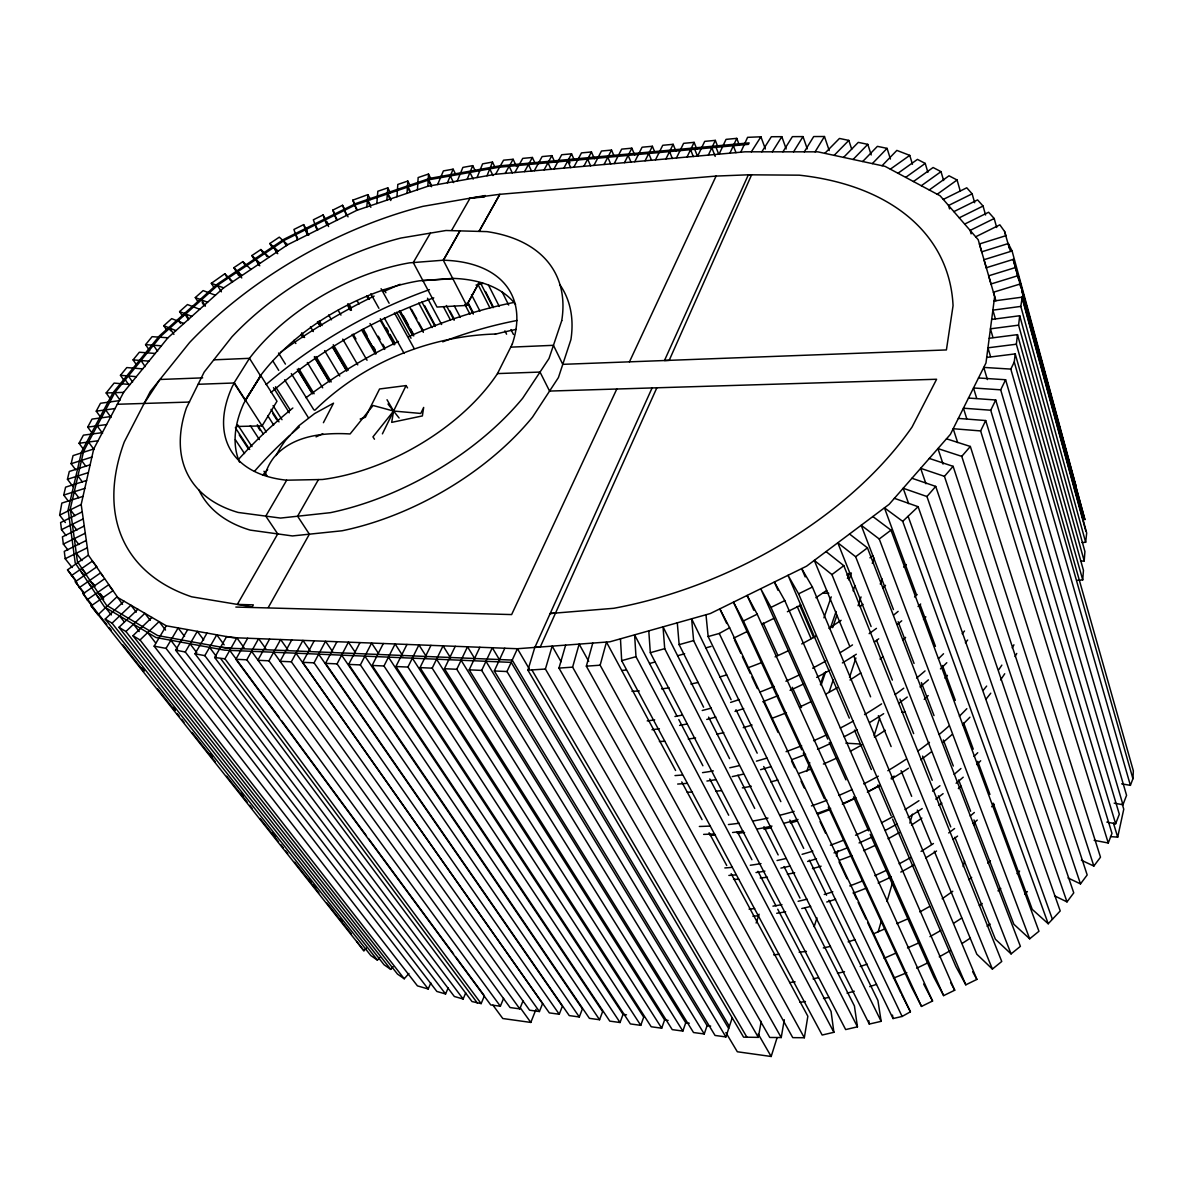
<?xml version="1.0" encoding="UTF-8"?>
<svg xmlns="http://www.w3.org/2000/svg" width="1193" height="1193" viewBox="0 0 1193 1193"><rect width="100%" height="100%" fill="white"/><g stroke="black" fill="none" stroke-linecap="round" stroke-linejoin="round"><path stroke-width="1.5" d="M122.506 604.344L88.401 555.163L81.184 504.475L93.71 448.986L123.595 392.378L167.93 337.783L223.658 287.841L287.662 244.729L356.796 210.341L427.869 186.257L428.496 174.029L418.146 177.548L417.446 189.791M1121.659 783.831L1130.397 785.352L1132.932 778.731L1133.35 770.842L1015.213 353.889L986.686 357.453M407.052 193.326L407.827 181.053L397.806 184.453L396.956 196.741M386.875 200.156L387.814 187.853L377.838 191.253L376.824 203.556M1077.204 580.335L1082.722 579.902L1083.453 570.373L1017.48 334.637L989.206 338.275M1080.545 561.232L1084.198 560.934L1084.914 551.554L1019.702 315.742L991.666 319.441M366.803 206.956L367.891 194.638L352.785 200.17L356.796 210.341M1082.021 542.576L1085.645 542.263L1086.689 533.047L1022.252 297.146L994.097 300.934M1130.397 785.352L1010.814 369.099L1014.259 362.031L1015.213 353.889M1082.722 579.902L1016.361 344.225L1017.48 334.637M1084.198 560.934L1018.598 325.152L1019.702 315.742M1085.645 542.263L1020.805 306.407L1022.252 297.146M592.772 643.072L586.345 666.171L792.749 1037.642L804.336 1037.746L807.855 1016.242L731.145 873.694M387.024 399.744L393.586 411.048L391.692 422.367L422.382 415.925L423.664 407.424L420.786 413.449L393.586 411.048L373.081 405.486L350.101 433.954C323.392 432.373 292.568 435.475 274.107 457.217A278.58 117.585 35.3 0 0 265.144 474.59M565.631 645.115L558.98 668.095L769.753 1037.463L781.221 1037.552L784.293 1019.717M65.347 522.534L59.65 515.152L61.827 503.088L83.003 496.407M534.807 647.411L527.917 670.183L743.582 1037.164L758.33 1037.373L761.223 1021.387M1110.489 836.591L1117.692 837.158L1123.761 809.197L1122.21 803.903M68.225 500.985L63.721 495.08L65.6 487.147L86.597 480.466M73.056 486.684L67.449 479.273L69.298 471.459L90.131 464.808M75.591 469.684L71.133 463.719L73.041 455.622L93.71 448.986M963.109 866.565L964.555 861.197M974.174 825.362L975.143 821.783M804.336 1037.746L600.139 665.202L606.462 642.058L675.581 770.469M781.221 1037.552L572.61 667.141L579.157 644.101L588.716 661.384M878.182 931.778L881.299 921.085M887.01 901.49L892.722 881.881M909.871 823.081L912.466 814.178M758.33 1037.373L545.41 669.034L552.18 646.114L561.038 661.727M725.881 1032.586L737.334 1051.764L771.17 1056.491L777.061 1037.791M814.178 926.678L816.951 917.835M836.353 855.992L838.023 850.698M874.066 735.827L879.599 718.171M849.505 677.4L855.888 658.029M880.27 584.093L882.015 578.799M504.818 648.231L494.305 670.973L715.039 1035.449L725.896 1036.926L732.263 1017.704M756.153 923.024L759.106 914.211M806.781 771.409L809.734 762.595M829.06 692.268L833.206 679.906M858.08 605.746L861.048 596.918M872.292 563.364L874.081 558.07M820.396 684.439L824.408 672.598M821.082 685.229L825.69 671.674M853.114 590.833L854.889 585.614M479.869 647.262L469.192 669.84L693.521 1032.527L704.258 1033.973L707.091 1025.607L485.969 661.295M830.134 628.905L836.099 611.502M847.433 578.441L849.222 573.222M832.654 627.652L836.875 615.32M848.939 580.066L851.355 573.013M823.945 617.81L831.223 596.858M455.249 646.308L444.437 668.721L672.241 1029.619L682.858 1031.065L685.736 1022.759L461.094 660.236M430.956 645.353L420.011 667.618L651.199 1026.755L661.697 1028.187L664.605 1019.926L436.563 659.192M406.977 644.429L395.912 666.529L630.381 1023.922L640.76 1025.339L643.713 1017.137L412.346 658.148M383.326 643.504L372.141 665.455L609.787 1021.119L620.047 1022.52L623.044 1014.363L388.456 657.134M359.973 642.595L348.669 664.397L589.417 1018.345L599.572 1019.732L602.614 1011.634L364.894 656.135M336.933 641.7L325.525 663.353L569.255 1015.601L579.306 1016.973L582.378 1008.92L341.63 655.136M1094.13 840.29L1108.267 843.004L1111.98 833.355L985.701 420.547L958.337 418.415M1106.85 822.111L1115.649 823.766L1119.317 814.222L995.723 399.998L968.492 398.044M1114.187 803.157L1122.956 804.753L1126.565 795.328L1005.61 379.747L978.499 377.972M314.191 640.82L302.664 662.324L549.317 1012.887L559.263 1014.244L562.365 1006.236L318.665 654.167M273.629 652.243L529.588 1010.203L539.415 1011.545L542.576 1003.596L295.998 653.197M492.948 1005.147L502.79 1018.524L530.81 1022.431L536 1009.382M487.012 175.774L492.485 162.069L482.583 163.859L477.051 177.533M251.544 651.303L510.067 1007.548L519.79 1008.875L522.981 1000.972M467.134 179.293L472.726 165.633L462.899 167.393L457.247 181.053M247.682 638.24L235.856 659.297L490.741 1004.924L500.374 1006.236L503.595 998.377M244.192 647.888L236.84 637.823L226.61 636.585L214.695 657.492L472.01 1001.553L481.152 1003.611L484.403 995.812L455.741 956.935M447.42 182.797L453.131 169.167L443.393 170.912L437.622 184.527M207 633.08L195.026 653.809L454.324 996.483L463.138 999.003L465.732 992.889M187.689 629.621L175.639 650.185L436.862 991.458L445.571 993.963L448.18 987.893M427.869 186.257L495.587 174.253L745.058 151.809L817.831 151.839L885.087 166.364L940.144 195.801L978.2 239.718L994.664 296.52L985.97 362.985L950.403 434.341L889.113 504.341L806.587 566.168L710.357 613.515L609.862 641.804L517.434 648.724L232.605 637.659L166.274 625.788L154.151 646.159L417.446 985.88L428.198 988.982L430.822 982.943M656.851 387.8L540.429 646.621L535.001 647.113L652.094 387.949M725.896 1036.926L506.98 671.54L517.434 648.724L529.23 668.826M740.764 152.197L747.593 137.344L760.925 136.792L765.354 148.976M616.796 389.022L511.633 614.574L235.841 607.058M629.457 361.837L716.083 176.072L748.369 174.804L799.28 175.177A319.381 193.281 -24.9 0 1 953.058 305.706L946.407 349.937L562.768 364.342L553.448 345.314L510.738 347.148M729.892 153.181L736.782 138.358L726.03 139.372L719.096 154.151M704.258 1033.973L481.704 670.406L492.306 647.739L499.673 660.042M708.344 155.12L715.338 140.371L704.705 141.37L697.651 156.074M682.858 1031.065L456.785 669.273L467.507 646.785L474.993 658.998M687.019 157.029L694.132 142.355L683.604 143.339L676.446 157.983M661.697 1028.187L432.194 668.169L443.05 645.831L450.641 657.984M1108.267 843.004L980.631 430.927L985.701 420.547M1115.649 823.766L990.727 410.228L995.723 399.998M1122.956 804.753L1000.688 389.828L1005.61 379.747M382.401 433.864L406.082 385.578L407.529 387.889M665.933 158.937L673.15 144.308L662.741 145.292L655.479 159.877M640.76 1025.339L407.931 667.066L418.922 644.891L426.617 656.97M451.685 230.264L470.072 198.172L484.492 196.964L485.297 195.548L422.874 206.359A297.355 167.303 -29.4 0 0 189.612 342.495L150.318 391.468L124.266 441.977A297.355 167.303 -29.4 0 0 191.7 596.813L252.215 606.879L253.348 604.866L237.347 604.404L277.73 533.912L265.785 516.122L286.678 480.197L322.423 479.497A160.667 88.774 -29.3 0 0 497.481 373.588L512.364 343.912M645.085 160.801L652.392 146.262L642.088 147.216L634.736 161.741M620.047 1022.52L383.982 665.992L395.107 643.966L402.891 655.971M624.446 162.666L631.858 148.186L621.672 149.125L614.216 163.575M599.572 1019.732L360.375 664.919L371.605 643.057L378.509 653.496M323.407 422.695L333.533 403.159L314.579 413.583L298.623 425.931L285.783 440.008A273.182 161.711 22 0 0 276.105 455.517M604.046 164.5L611.532 150.079L601.466 151.019L593.92 165.409M579.306 1016.973L337.067 663.875L348.416 642.147L355.395 652.526M583.839 166.319L591.445 151.958L581.468 152.898L573.833 167.214M728.684 1028.5L511.186 662.369L224.642 650.155L155.985 637.524L104.507 606.998L75.219 562.947L68.12 509.769L81.571 451.759L113.022 392.736L159.385 335.919L217.469 283.994L284.038 239.211L355.932 203.451L429.853 178.353L499.628 165.857L749.144 142.877L748.473 144.353L498.957 167.244L429.525 179.666L356.066 204.599L284.65 240.136L218.498 284.635L160.801 336.232L114.782 392.676L83.599 451.297L70.298 508.889L77.411 561.649L106.55 605.313L157.7 635.571L225.969 648.067L512.229 660.087L729.37 1026.412M559.263 1014.244L314.057 662.831L325.525 641.267L332.579 651.587M84.569 450.775L79.051 443.274L83.406 435.162L102.344 432.641M92.085 433.104L87.715 427.094L92.01 419.101L110.845 416.536M100.6 417.207L96.26 411.167L100.48 403.279L119.225 400.654M563.871 168.109L571.551 153.822L561.679 154.747L553.955 169.003M539.415 1011.545L291.346 661.802L302.933 640.387L310.061 650.647M291.733 639.955L280.101 661.295L291.346 661.802M544.097 169.883L551.867 155.657L542.114 156.581L534.3 170.763M269.573 639.09L257.837 660.296L268.932 660.803L280.623 639.523L287.826 649.708M524.532 171.643L532.391 157.476L522.743 158.386L514.839 172.523M430.39 233.112L413.27 262.549L437.011 307.048L466.627 305.423L443.289 260.208L459.961 230.89L443.453 260.223A160.548 88.714 -29.3 0 1 512.319 343.927M479.168 231.353L499.837 194.31L716.083 176.072M235.856 659.297L246.817 659.804L258.598 638.658L265.875 648.798M268.365 607.356L309.375 534.181L297.594 516.226L318.456 479.571M479.079 231.338L499.837 194.31L470.072 198.172M505.176 173.388L513.124 159.28L503.565 160.175L495.587 174.253M214.695 657.492L224.97 658.819L236.84 637.823M463.138 999.003L204.823 655.643L216.768 634.825L224.165 644.846M445.571 993.963L185.288 651.989L197.307 631.351L203.69 639.895M428.198 988.982L166.051 648.381L178.13 627.921L184.557 636.421M452.893 278.401L419.22 280.832A159.34 89.266 -29.4 0 0 260.447 375.706L243.76 403.443A159.34 89.266 -29.4 0 0 239.539 462.123M236.423 426.483L262.087 425.901L276.985 401.251L260.864 375.676L245.206 400.356L234.007 382.998L249.486 358.318A160.667 88.774 -29.3 0 1 409.587 262.848L443.289 260.208M262.087 425.901L234.41 382.983L232.531 386.07A160.667 88.774 -29.3 0 0 286.678 480.197M815.102 151.839L824.467 136.509L813.701 136.554L804.306 151.839M260.864 375.676L245.206 400.356M793.584 151.824L803.008 136.599L792.391 136.643L782.921 151.824M772.333 151.824L781.833 136.688L771.349 136.733L761.805 151.824M751.351 151.824L760.925 136.792M144.144 403.443L159.937 379.478L202.676 377.868M1054.552 895.839L1067.004 901.893L1073.76 892.871L935.715 486.401L911.944 478.259M1068.018 877.959L1080.485 883.894L1087.181 874.961L953.118 466.329L929.302 458.425M1081.38 860.228L1093.847 866.058L1100.498 857.2L970.341 446.465L946.481 438.8M393.586 411.048L372.962 436.877L374.453 439.203M110.457 399.044L106.162 392.959L114.096 383.087L129.992 384.504M123.654 379.896L120.463 375.303L126.801 367.563L142.668 368.891M136.241 364.476L133.094 359.883L139.342 352.233L155.194 353.456M149.707 350.772L145.576 344.643L152.093 336.665L167.93 337.783M1067.004 901.893L926.946 496.527L935.715 486.401M1080.485 883.894L944.438 476.335L953.118 466.329M1093.847 866.058L961.752 456.367L970.341 446.465M151.943 617.452L132.945 635.72L397.463 974.055L404.233 978.767L408.945 973.473M137.866 609.25L118.957 627.324L384.042 964.734L390.722 969.372L393.079 966.762M124.012 601.183L105.208 619.063L370.814 955.548L377.406 960.126L379.747 957.532M112.664 590.878L91.16 605.88L363.91 950.761L366.251 948.181M993.143 803.128L1032.243 909.364L1048.215 923.755L1060.219 910.945L918.118 506.697L894.392 498.316M882.089 165.708L896.853 150.407L909.752 155.373L912.451 164.246M872.351 163.605L887.085 148.364L890.425 159.042M862.688 161.517L877.407 146.351L887.085 148.364M853.099 159.459L867.803 144.353L871.203 154.956M843.585 157.401L858.274 142.37L867.803 144.353M834.161 155.358L848.834 140.401L851.698 149.185M824.795 153.345L839.454 138.448L848.834 140.401M132.945 635.72L140.043 639.97L159.072 621.598L165.529 630.053M1048.215 923.755L902.713 521.341L918.118 506.697M118.957 627.324L125.921 631.5L144.875 613.321L150.258 620.345M105.208 619.063L112.053 623.178L130.917 605.194L136.3 612.173M166.856 330.357L163.784 325.704L171.717 318.635L183.886 323.482M182.633 316.249L179.606 311.582L187.48 304.558L199.723 309.285M198.292 302.247L195.309 297.564L203.123 290.6L215.426 295.223M314.877 410.228C362.761 363.209 428.675 335.979 495.602 334.01M934.328 851.235L976.813 954.191L992.397 969.074L1001.747 961.483L843.809 565.661L826.063 551.584M954.862 837.277L995.365 939.189L1011.082 953.908L1020.388 946.347L867.46 547.855L849.52 534.017M973.935 819.934L1013.841 924.247L1029.678 938.802L1038.954 931.271L890.992 530.154L872.844 516.539M992.397 969.074L831.924 574.594L843.809 565.661M1011.082 953.908L855.649 556.743L867.46 547.855M1029.678 938.802L879.241 538.997L890.992 530.154M826.689 590.431L815.878 597.723M846.926 575.175L849.819 572.998M869.951 557.817L872.814 555.655M921.309 185.735L941.009 171.643L943.618 180.531M929.243 189.97L949.002 175.803L957.084 179.994L960.156 190.731M937.236 194.235L957.084 179.994M905.681 177.369L925.231 163.426L927.9 172.359M913.465 181.53L933.09 167.512L941.009 171.643M890.336 169.167L909.752 155.373M897.971 173.253L917.462 159.385L925.231 163.426M214.293 288.02L211.325 283.293L224.806 273.779L232.784 281.682M77.113 582.974L67.524 569.836L88.401 555.163M942.187 898.747L952.789 891.275M104.507 578.859L83.167 593.696L87.149 599.766L108.563 584.838L113.111 590.714M83.853 593.547L75.323 581.737L96.484 567.063M79.23 587.687L100.48 572.938L102.747 575.861M71.356 575.682L92.428 561.083L96.931 566.914M238.704 275.613L233.858 267.694L242.88 261.625L250.977 269.439M254.75 260.342L251.887 255.57L260.879 249.531L269.111 257.226M272.675 248.293L269.857 243.506L279.296 237.153L287.662 244.729M929.958 936.639L940.71 930.555M919.878 911.944L929.556 906.501M705.988 614.753L708.15 636.555L893.035 1018.554L902.117 1016.451L910.408 1011.813L729.624 627.757L719.826 608.862L726.731 623.507M708.15 636.555L719.245 633.468L729.624 627.757M307.317 231.054L303.648 224.627L293.925 229.459L297.46 239.868M324.899 218.185L323.079 214.964L313.356 219.795L317.04 230.115M336.65 220.362L332.802 210.117L342.525 205.285L345.209 210.147M59.65 515.152L81.184 504.475M82.228 511.842L60.604 522.579L61.499 529.677L66.062 535.553M61.499 529.677L83.242 518.895M84.256 526.024L62.424 536.85L63.348 544.083L67.912 549.928M63.348 544.083L85.27 533.211M86.299 540.459L64.273 551.375L65.212 558.742L72.117 567.525M65.212 558.742L87.343 547.766M943.275 199.41L966.762 187.793L972.146 193.818L974.666 202.735M972.146 193.818L948.539 205.494L949.539 208.894M953.863 211.638L977.574 199.902L983.062 206.046L985.567 214.994M959.232 217.827L983.062 206.046M964.66 224.09L988.609 212.25L994.201 218.513L996.677 227.49M994.201 218.513L970.133 230.413L971.117 233.843M975.665 236.796L999.853 224.836L1004.581 231.457L1005.878 235.692L979.423 243.968L981.884 252.573M801.741 749.741L733.471 602.152L743.418 620.971L757.197 614.186L932.553 1001.016L921.488 1006.415L911.884 987.804L828.3 807.154M827.748 739.063L760.731 588.731L770.991 607.401L784.8 600.616L954.713 990.22L943.633 995.618L933.836 977.097L870.174 834.28M849.297 718.126L788.021 575.309L798.594 593.831L812.403 587.045L976.888 979.408L965.808 984.821L955.802 966.39L892.632 819.144M733.635 638.166L747.072 631.559M761.999 624.222L773.944 618.347M787.38 611.741L800.816 605.134M316.056 436.877L322.736 433.76M884.117 958.322L895.809 953.132M907.5 947.928L919.206 942.724M874.573 933.358L884.952 928.825M896.793 923.65L906.948 919.221M360.182 419.026L365.371 417.282L379.568 388.978L406.082 385.578M860.198 966.494L867.177 964.168M848.163 941.859L855.202 939.592M71.133 463.719L91.876 457.068M67.449 479.273L88.371 472.607M63.721 495.08L84.807 488.399M981.705 251.827L1008.294 243.536L1012.082 250.977L1076.011 485.954L1074.535 482.852M1012.082 250.977L984.001 259.716L986.462 268.336M986.313 267.724L1013.185 259.403L1021.044 287.23M1015.661 267.471L988.669 275.807L991.129 284.456M991.04 283.979L1018.181 275.613L1084.884 519.581L1018.181 275.613M1020.716 283.845L993.426 292.225L995.901 300.89M621.687 660.668L635.988 656.687L833.892 1032.303L822.156 1035.032L621.687 660.668L620.464 638.822M650.319 652.69L664.71 648.679L857.454 1026.83L845.658 1029.574L650.319 652.69L648.783 630.843M679.145 644.652L693.625 640.611L881.15 1021.327L869.294 1024.071L679.145 644.652L677.296 622.821M626.37 669.959L621.792 670.526M649.559 663.517L654.808 662.055M677.609 655.718L684.648 653.764M705.809 647.888L711.073 646.427M813.059 978.886L818.309 977.693M837.516 973.309L844.51 971.728M823.319 947.913L830.447 946.392M96.26 411.167L115.05 408.558M87.715 427.094L106.609 424.559M1020.805 306.407L992.889 310.15L995.38 318.829M79.051 443.274L98.035 440.784M1018.598 325.152L990.444 328.821L992.964 337.5M1016.361 344.225L987.953 347.819L990.518 356.513M789.662 982.54L795.12 981.854M773.705 954.862L779.163 954.281M799.146 952.178L806.423 951.418M555.491 613.127L550.197 613.5L613.724 608.296A319.381 193.281 -24.9 0 0 912.093 426.975L936.609 379.255L549.57 391.065L540.026 372.067L497.481 373.588M527.917 670.183L545.41 669.034M558.98 668.095L572.61 667.141M586.345 666.171L600.139 665.202M422.874 280.564L452.729 278.7M213.815 359.839L249.486 358.318L260.447 375.706M198.127 384.28L234.41 382.983M106.162 392.959L123.595 392.378M117.317 404.263L189.508 402.056M823.215 593.16L828.747 593.279M302.664 662.324L314.057 662.831M325.525 663.353L337.067 663.875M348.669 664.397L360.375 664.919M372.141 665.455L383.982 665.992M395.912 666.529L407.931 667.066M420.011 667.618L432.194 668.169M444.437 668.721L456.785 669.273M469.192 669.84L481.704 670.406M494.305 670.973L506.98 671.54M901.759 712.117L905.383 712.296M845.852 743.164L860.392 744.029M1010.814 369.099L983.763 367.414L987.401 379.568M1000.688 389.828L973.503 387.979L976.709 398.387M145.576 344.643L161.413 345.806M990.727 410.228L963.437 408.2L966.703 418.579M133.094 359.883L148.946 361.151M980.631 430.927L953.192 428.719L957.651 442.543M120.463 375.303L136.345 376.675M220.616 647.083L230.935 648.276M623.044 1014.363L626.489 1014.825M664.605 1019.926L668.125 1020.403M685.736 1022.759L689.286 1023.236M707.091 1025.607L710.67 1026.099M154.151 646.159L166.051 648.381M175.639 650.185L185.288 651.989M195.026 653.809L204.823 655.643M961.752 456.367L937.922 448.583L943.066 464.077M944.438 476.335L920.653 468.327L925.947 483.747M926.946 496.527L903.19 488.265L908.648 503.625M211.325 283.293L223.658 287.841M195.309 297.564L207.582 302.247M179.606 311.582L191.819 316.369M163.784 325.704L175.923 330.61M166.274 625.788L116.81 596.977L98.05 614.768L91.16 605.88M902.713 521.341L884.445 507.83L916.224 594.144M879.241 538.997L861.197 525.263L893.438 609.548M855.649 556.743L837.799 542.785L871.099 626.549M831.924 574.594L814.297 560.397L849.341 645.338M269.857 243.506L278.148 251.141M251.887 255.57L260.059 263.325M233.858 267.694L241.896 275.553M387.993 404.039L399.118 418.012M83.167 593.696L92.383 605.358M141.892 668.005L144.204 670.913M172.985 707.345L175.296 710.253M209.834 753.961L212.145 756.884M240.926 793.3L243.238 796.223M272.019 832.639L275.479 837.009M308.868 879.271L311.179 882.179M313.476 885.087L315.772 888.01M339.96 918.595L342.272 921.518M87.149 599.766L106.744 624.55M109.055 627.458L111.352 630.381M122.879 644.966L143.637 671.212M157.476 688.704L174.774 710.566M177.071 713.489L179.382 716.411M181.694 719.319L183.99 722.242M192.058 732.442L215.128 761.596M226.655 776.181L247.413 802.427M249.71 805.35L252.021 808.257M260.089 818.473L278.536 841.796M280.847 844.704L283.144 847.626M285.455 850.549L287.767 853.457M294.686 862.211L318.889 892.826M326.957 903.026L351.174 933.657M112.053 623.178L377.406 960.126M67.524 569.836L75.577 580.037M75.323 581.737L84.554 593.428M105.566 607.625L111.322 614.947M99.586 593.607L103.03 598.006M97.871 592.295L103.582 599.602M79.797 569.836L84.375 575.682M87.745 581.781L92.338 587.642M125.921 631.5L390.722 969.372M95.723 593.786L99.153 598.17M140.043 639.97L404.233 978.767M119.613 615.961L124.206 621.836M81.899 568.375L86.478 574.221M92.786 583.183L95.082 586.121M89.863 580.305L94.456 586.166M100.182 593.503L103.612 597.902M356.662 941.471L363.91 950.761M133.527 624.207L139.223 631.544M76.277 553.254L81.989 560.606M147.678 632.603L155.627 642.893M74.309 538.639L78.872 544.545M72.37 524.294L76.904 530.184M170.838 640.268L177.608 649.126M70.417 509.814L74.935 515.734M190.06 643.802L196.785 652.69M74.249 491.755L78.753 497.69M77.903 475.947L82.362 481.897M220.705 658.625L477.409 1003.104M209.565 647.381L216.231 656.314M224.97 658.819L481.152 1003.611M81.497 460.409L85.926 466.388M229.742 650.379L279.356 717.664M281.563 720.661L366.445 835.801M368.652 838.798L453.534 953.938M88.521 442.036L94.023 449.537M246.817 659.804L500.374 1006.236M97.14 425.826L102.568 433.357M520.059 1007.489L530.81 1022.431M268.932 660.803L519.79 1008.875M105.625 409.87L111.024 417.431M114.782 392.676L120.105 400.266M125.295 379.777L128.456 384.34M128.382 375.989L132.587 382.073M140.998 360.51L145.188 366.654M153.465 345.224L157.595 351.368M235.349 439.68L244.535 453.579M169.838 328.15L173.924 334.368M235.334 427.72L249.665 449.493M263.996 471.28L267.053 475.947M168.616 327.657L170.659 330.774M239.241 434.953L248.457 448.956M237.78 424.917L251.977 446.57M178.562 320.335L180.605 323.452M250.321 425.662L259.388 439.591M185.69 313.968L188.718 318.65M257.315 424.723L263.37 434.088M184.468 313.491L188.509 319.724M258.12 427.318L260.149 430.434M262.296 425.692L266.322 431.955M267.679 415.611L273.689 425.021M201.423 299.89L205.405 306.154M271.02 409.378L278.983 421.89M202.184 302.56L204.182 305.676M272.794 413.553L276.776 419.802M275.523 386.741L290.376 410.243M273.063 405.56L282.01 419.697M273.51 387.665L289.303 412.823M272.779 360.868L278.7 370.337M284.635 379.806L308.346 417.669M217.469 285.559L221.391 291.823M278.551 353.039L285.425 364.104M291.301 373.573L313.878 409.9M224.806 273.779L226.759 276.94M228.788 277.715L230.741 280.877M298.682 368.458L314.132 393.735M237.854 271.616L241.747 277.954M298.086 370.039L312.67 393.854M238.018 272.407L239.972 275.583M297.281 369.219L311.85 393.019M242.88 261.625L244.804 264.801M293.925 340.348L295.849 343.509M307.347 362.508L322.692 387.829M301.725 332.772L304.588 337.53M316.011 356.558L331.236 381.924M255.958 259.433L259.776 265.815M300.949 334.308L302.858 337.5M314.356 356.618L329.671 382.103M255.138 258.657L258.97 265.025M314.49 357.393L328.836 381.283M264.98 253.363L266.874 256.555M260.879 249.531L262.773 252.722M310.478 326.793L313.312 331.565M324.645 350.623L339.751 376.034M319.202 320.828L322.021 325.6M333.265 344.702L348.267 370.158M273.972 247.309L277.745 253.706M318.307 322.453L320.201 325.644M332.459 346.432L346.611 370.412M273.152 246.548L276.925 252.931M317.472 321.648L320.306 326.45M332.564 347.223L346.716 371.187M283.457 240.926L286.275 245.728M531.929 669.989L746.967 1037.284M328.642 314.982L331.46 319.813M342.734 339.125L357.751 364.879M812.403 587.045L801.681 568.584L805.171 576.905M295.685 234.648L297.534 237.854M353.173 334.204L355.961 339.021M338.141 310.255L340.944 315.101M352.129 334.458L367.041 360.271M758.181 1033.973L771.17 1056.491M349.564 304.976L351.413 308.197M363.343 329.074L367.026 335.501M373.454 346.76L375.288 349.967M305.08 228.758L308.763 235.185M348.326 304.364L351.1 309.196M363.06 330.118L375.944 352.636M305.438 229.787L308.197 234.618M347.789 303.812L351.473 310.255M362.523 329.566L376.332 353.71M347.64 305.542L350.429 310.389M361.539 329.79L375.422 354.038M315.191 224.94L317.934 229.772M378.27 336.217L380.09 339.438M382.834 344.285L384.668 347.506M357.154 300.815L358.989 304.066M370.009 323.497L384.713 349.43M366.654 296.103L368.488 299.354M380.343 320.455L394.018 344.807M784.8 600.616L774.376 582.02L777.985 590.281M326.703 221.406L328.507 224.642M386.457 327.926L388.262 331.162M390.081 334.383L394.6 342.451M324.585 219.05L328.582 226.551M367.608 296.043L369.412 299.279M380.313 318.68L394.823 344.538M370.814 293.806L378.912 308.316M384.325 317.979L404.144 353.441M332.802 210.117L334.607 213.353M334.711 215.217L337.425 220.079M381.074 288.706L389.127 303.246M394.48 312.939L414.15 348.475M399.163 311.119L412.644 335.576M384.101 289.481L385.906 292.732M396.673 312.238L411.033 338.245M972.683 971.758L976.888 979.408M403.189 315.489L408.543 325.212M410.332 328.463L413.002 333.324M400.386 311.582L413.792 335.919M344.479 210.371L348.058 216.858M399.909 311.015L413.33 335.352M352.785 200.17L354.56 203.421M354.783 205.241L357.438 210.117M411.555 309.36L416.879 319.127M418.654 322.378L423.097 330.521M409.974 307.824L423.351 332.34M418.743 303.037L432.03 327.613M757.197 614.186L747.101 595.441L753.797 610.205M681.755 781.937L702.036 819.621M709.089 832.729L726.731 865.507M368.339 201.17L370.098 204.435M424.574 305.602L435.117 325.182M367.34 200.767L370.859 207.299M421.875 301.948L435.072 326.435M950.597 982.525L954.713 990.22M367.891 194.638L370.516 199.529M427.526 298.235L441.604 324.511M443.349 306.601L450.343 319.769M387.814 187.853L390.409 192.774M387.442 192.759L390.916 199.306M449.85 310.821L454.19 319.008M387.352 193.982L390.812 200.543M446.346 305.512L454.145 320.276M454.339 305.945L460.364 317.398M923.665 984.001L932.553 1001.016M677.087 716.277L634.601 634.84L635.988 656.687M678.817 719.588L702.901 765.757M709.775 778.954L728.699 815.237M737.304 831.715L751.933 859.75M757.958 871.293L776.017 905.934M777.747 909.23L831.074 1011.47L833.892 1032.303M407.439 187.167L410.004 192.103M467.328 302.545L473.308 314.072M464.882 304.439L470.012 314.281M407.827 181.053L410.392 185.989M407.514 185.929L410.079 190.88M468.208 302.933L473.338 312.82M471.474 294.626L479.944 311.06M901.699 994.708L910.408 1011.813M429.092 180.561L431.612 185.526M485.521 291.524L493.097 306.437M428.183 180.113L431.553 186.749M480.451 282.83L493.082 307.69M504.893 330.879L506.578 334.189M478.139 284.784L489.905 307.839M428.496 174.029L431.016 178.995M703.587 707.181L663.025 626.847L664.71 648.679M708.612 717.142L729.564 758.644M737.945 775.241L754.707 808.451M763.923 826.704L778.164 854.934M784.04 866.55L799.966 898.09M804.992 908.052L854.427 1005.997L857.454 1026.83M488.414 284.978L499.285 306.437M510.977 329.566L513.482 334.517M502.044 291.793L508.695 305.035M450.283 175.953L453.608 182.618M453.131 169.167L455.607 174.163M469.938 172.433L473.189 179.084M731.1 699.694L691.612 618.794L693.625 640.611M735.992 709.716L757.197 753.171M763.729 766.532L780.848 801.621M789.826 820.009L803.694 848.417M809.391 860.108L826.525 895.212M828.971 900.223L877.914 1000.48L881.15 1021.327M472.726 165.633L475.172 170.659M489.756 168.899L492.977 175.58M719.245 633.468L902.117 1016.451M492.485 162.069L494.886 167.08M734.426 639.851L740.778 653.302M742.359 656.672L750.293 673.493M751.873 676.863L757.421 688.629M763.759 702.095L778.03 732.383M791.511 760.985L794.687 767.71M801.025 781.176L804.186 787.902M820.053 821.545L825.601 833.325M839.067 861.928L847 878.749M853.338 892.215L856.514 898.94M858.095 902.311L866.029 919.132M867.609 922.502L900.909 993.158M509.172 166.319L512.334 173.03M513.124 159.28L516.271 166.006M528.484 164.545L531.616 171.3M743.418 620.971L921.488 1006.415M803.307 753.126L824.393 798.714M532.391 157.476L534.732 162.546M548.005 162.755L551.062 169.495M551.867 155.657L554.924 162.397M763.222 622.985L777.761 655.136M792.301 687.287L801.487 707.598M829.254 742.464L845.926 779.879M853.502 796.879L868.668 830.88M568.494 159.519L570 162.904M567.719 160.936L570.746 167.721M571.551 153.822L573.803 158.908M770.991 607.401L943.633 995.618M587.657 159.116L590.639 165.931M591.445 151.958L594.412 158.773M797.178 606.417L811.091 638.658M854.442 730.116L871.337 769.5M877.944 784.905L891.156 815.729M607.804 157.267L610.727 164.067M799.713 605.149L813.641 637.569M798.594 593.831L965.808 984.821M611.532 150.079L613.739 155.224M628.159 155.388L631.037 162.233M631.858 148.186L634.706 155.015M648.753 153.509L651.572 160.384M853.591 655.628L870.592 696.816M878.376 715.681L891.126 746.564M901.043 770.589L911.661 796.327M917.328 810.062L931.494 844.376M652.392 146.262L654.495 151.407M669.556 151.6L672.345 158.52M673.15 144.308L675.909 151.228M876.587 640.358L892.379 680.085M899.94 699.083L913.659 733.635M922.592 756.094L932.21 780.282M938.384 795.82L950.746 826.913M694.744 149.289L697.458 156.194M690.583 149.662L693.297 156.566M694.132 142.355L696.831 149.244M711.848 147.723L715.189 156.387M342.525 205.285L346.447 215.486M898.105 621.717L914.062 663.457M921.384 682.575L934.015 715.606M943.335 739.958L953.311 766.025M958.635 779.939L970.61 811.24M716.054 147.335L718.723 154.285M715.338 140.371L717.321 145.576M733.352 145.74L735.977 152.719M736.782 138.358L739.392 145.337M920.071 604.583L935.446 646.382M942.5 665.545L955.325 700.38M963.661 723.018L973.264 749.144M977.753 761.328L989.936 794.419M323.079 214.964L326.852 225.238M908.141 516.33L1052.435 919.385M781.833 136.688L786.172 148.961M303.648 224.627L307.242 234.991M803.008 136.599L807.243 148.842M824.467 136.509L829.21 150.586M1077.771 496.169L1079.784 502.79L1022.028 290.824M1113.442 823.11L1117.692 837.158M1014.259 362.031L1132.932 778.731M1013.185 259.403L1018.568 279.132M1019.538 282.726L1021.014 288.109M1021.983 291.703L1023.46 297.087M1025.413 304.26L1029.32 318.62M1030.305 322.214L1031.766 327.598M1032.75 331.192L1035.196 340.169M1036.18 343.748L1040.087 358.109M1041.071 361.703L1042.533 367.086M1043.517 370.68L1045.963 379.642M1046.947 383.236L1048.408 388.62M1051.838 401.191L1054.284 410.153M1055.253 413.747L1059.175 428.108M1060.145 431.702L1061.621 437.085M1062.59 440.664L1065.036 449.642M1066.02 453.236L1069.942 467.596M1070.911 471.175L1075.803 489.13M1008.294 243.536L1010.247 250.694M1004.581 231.457L1009.308 248.219M1021.894 297.176L1085.869 531.258M892.483 1015.094L893.035 1018.554M868.772 1020.611L869.294 1024.071M254.467 471.339A312.044 194.459 -29.7 0 1 289.735 435.445M292.449 432.999A312.044 194.459 -29.7 0 1 299.339 426.975M442.707 341.839A312.044 194.459 -29.7 0 1 517.121 320.47M262.922 474.874A310.806 194.742 -29.7 0 1 267.679 469.61M495.244 334.219A310.806 194.742 -29.7 0 1 515.943 329.447M1019.627 871.084A310.985 231.472 -24 0 1 1017.033 873.619M1000.808 888.457A310.985 231.472 -24 0 1 997.989 890.858M982.212 903.489A310.985 231.472 -24 0 1 979.349 905.636M961.662 918.073A310.985 231.472 -24 0 1 954.072 922.994M990.384 860.735A264.056 197.576 -23.8 0 1 987.819 863.18M971.684 877.392A264.056 197.576 -23.8 0 1 968.88 879.673M1027.397 891.559A307.555 231.412 -23.9 0 1 1024.727 894.198M990.086 924.023A307.555 231.412 -23.9 0 1 987.133 926.245M970.371 938.071A307.555 231.412 -23.9 0 1 962.527 943.171M950.254 950.627A307.555 231.412 -23.9 0 1 939.264 956.816M928.079 962.676A307.555 231.412 -23.9 0 1 916.701 968.179M906.799 972.638A307.555 231.412 -23.9 0 1 893.453 978.141M876.542 984.344A307.555 231.412 -23.9 0 1 869.712 986.611M854.277 991.249A307.555 231.412 -23.9 0 1 847.06 993.173M828.941 997.393A307.555 231.412 -23.9 0 1 823.498 998.496M805.424 1001.538A307.555 231.412 -23.9 0 1 799.996 1002.284M266.084 384.564A316.876 190.701 -29.6 0 1 429.405 289.675M280.37 352.457A364.581 220.929 -29.6 0 1 374.14 296.088M383.863 291.51A364.581 220.929 -29.6 0 1 400.177 284.292M271.065 392.467A315.578 191.059 -29.6 0 1 433.76 297.847M476.022 285.082A315.578 191.059 -29.6 0 1 483.046 283.397M238.734 459.171A336.187 208.835 -29.7 0 1 292.852 408.021M305.99 397.746A336.187 208.835 -29.7 0 1 398.462 341.466M408.602 336.739A336.187 208.835 -29.7 0 1 514.034 302.411M906.277 564.513A278.208 179.86 -24.5 0 1 903.787 567.197M885.504 585.316A278.208 179.86 -24.5 0 1 882.82 587.746M863.076 604.329A278.208 179.86 -24.5 0 1 860.138 606.611M841.125 620.315A278.208 179.86 -24.5 0 1 828.881 628.293M816.31 635.884A278.208 179.86 -24.5 0 1 801.741 643.937M788.528 650.632A278.208 179.86 -24.5 0 1 775.077 656.866M761.388 662.652A278.208 179.86 -24.5 0 1 749.323 667.29M726.686 674.88A278.208 179.86 -24.5 0 1 719.677 676.953M698.218 682.426A278.208 179.86 -24.5 0 1 690.896 684.021M669.124 687.854A278.208 179.86 -24.5 0 1 661.593 688.883M639.269 690.956A278.208 179.86 -24.5 0 1 631.962 691.314M917.178 594.546A330.178 212.309 -24.6 0 1 914.554 596.992M898.135 611.383A330.178 212.309 -24.6 0 1 893.87 614.902M876.452 628.368A330.178 212.309 -24.6 0 1 869.13 633.662M852.503 644.906A330.178 212.309 -24.6 0 1 840.066 652.705M825.69 661.086A330.178 212.309 -24.6 0 1 812.642 668.169M799.37 674.865A330.178 212.309 -24.6 0 1 785.904 681.188M773.959 686.407A330.178 212.309 -24.6 0 1 760.195 691.97M739.347 699.53A330.178 212.309 -24.6 0 1 730.608 702.409M711.341 708.105A330.178 212.309 -24.6 0 1 702.23 710.491M682.187 715.099A330.178 212.309 -24.6 0 1 674.94 716.531M654.689 719.901A330.178 212.309 -24.6 0 1 647.232 720.9M920.668 604.031A328.746 212.578 -24.6 0 1 918.058 606.462M901.729 620.807A328.746 212.578 -24.6 0 1 897.479 624.312M878.719 638.807A328.746 212.578 -24.6 0 1 874.335 641.968M856.32 654.226A328.746 212.578 -24.6 0 1 842.377 662.92M829.657 670.317A328.746 212.578 -24.6 0 1 816.653 677.37M803.471 684.036A328.746 212.578 -24.6 0 1 790.064 690.329M778.164 695.519A328.746 212.578 -24.6 0 1 762.745 701.723M743.716 708.567A328.746 212.578 -24.6 0 1 735.007 711.416M715.83 717.068A328.746 212.578 -24.6 0 1 706.763 719.439M686.81 724.002A328.746 212.578 -24.6 0 1 679.578 725.419M659.416 728.744A328.746 212.578 -24.6 0 1 651.989 729.728M925.857 616.856A276.433 183.976 -24.4 0 1 923.471 619.48M905.606 637.375A276.433 183.976 -24.4 0 1 902.907 639.866M882.954 656.732A276.433 183.976 -24.4 0 1 879.987 659.058M860.779 672.927A276.433 183.976 -24.4 0 1 849.983 679.98M837.307 687.66A276.433 183.976 -24.4 0 1 825.914 694.028M810.957 701.708A276.433 183.976 -24.4 0 1 799.623 707.017M786.455 712.683A276.433 183.976 -24.4 0 1 773.168 717.858M752.082 725.016A276.433 183.976 -24.4 0 1 743.239 727.641M723.778 732.636A276.433 183.976 -24.4 0 1 716.71 734.187M695.579 737.99A276.433 183.976 -24.4 0 1 688.272 739.004M664.74 741.241A276.433 183.976 -24.4 0 1 659.401 741.509M964.511 630.993A304.111 203.988 -24.3 0 1 962.199 633.722M943.529 653.749A304.111 203.988 -24.3 0 1 938.429 658.73M925.037 670.928A304.111 203.988 -24.3 0 1 916.627 678.042M903.757 688.197A304.111 203.988 -24.3 0 1 895.063 694.609M881.582 703.885A304.111 203.988 -24.3 0 1 864.567 714.577M853.383 721.034A304.111 203.988 -24.3 0 1 840.349 728.028M827.077 734.59A304.111 203.988 -24.3 0 1 813.596 740.734M801.621 745.744A304.111 203.988 -24.3 0 1 786.083 751.665M766.935 758.062A304.111 203.988 -24.3 0 1 756.407 761.164M738.87 765.712A304.111 203.988 -24.3 0 1 729.773 767.77M713.384 770.917A304.111 203.988 -24.3 0 1 702.528 772.632M682.396 774.988A304.111 203.988 -24.3 0 1 674.999 775.584M967.672 640.015A302.813 204.167 -24.2 0 1 965.361 642.744M946.81 662.712A302.813 204.167 -24.2 0 1 940.427 668.915M928.408 679.846A302.813 204.167 -24.2 0 1 920.042 686.944M907.247 697.055A302.813 204.167 -24.2 0 1 898.597 703.438M883.67 713.682A302.813 204.167 -24.2 0 1 869.801 722.406M857.126 729.758A302.813 204.167 -24.2 0 1 844.137 736.737M830.939 743.269A302.813 204.167 -24.2 0 1 817.518 749.368M805.603 754.364A302.813 204.167 -24.2 0 1 791.854 759.613M771.066 766.592A302.813 204.167 -24.2 0 1 760.582 769.679M743.12 774.182A302.813 204.167 -24.2 0 1 732.248 776.598M715.934 779.64A302.813 204.167 -24.2 0 1 706.927 781.027M686.87 783.354A302.813 204.167 -24.2 0 1 677.669 784.055M947.421 675.357A254.735 176.161 -24.1 0 1 944.975 678.161M928.214 695.579A254.735 176.161 -24.1 0 1 924.187 699.366M885.251 730.28A254.735 176.161 -24.1 0 1 874.469 737.334M861.778 744.954A254.735 176.161 -24.1 0 1 850.341 751.232M836.994 757.913A254.735 176.161 -24.1 0 1 823.379 764.042M811.255 768.963A254.735 176.161 -24.1 0 1 799.027 773.422M777.836 779.998A254.735 176.161 -24.1 0 1 770.738 781.892M751.232 786.262A254.735 176.161 -24.1 0 1 742.374 787.857M721.273 790.661A254.735 176.161 -24.1 0 1 715.815 791.153M692.417 792.167A254.735 176.161 -24.1 0 1 687.138 792.137M1013.931 644.802A286.588 199.201 -24 0 1 1012.231 647.948M1001.837 665.127A286.588 199.201 -24 0 1 998.72 669.765M986.656 686.079A286.588 199.201 -24 0 1 983.166 690.404M966.837 708.702A286.588 199.201 -24 0 1 959.366 716.232M948.882 726.075A286.588 199.201 -24 0 1 939.264 734.411M929.451 742.344A286.588 199.201 -24 0 1 918.043 750.919M906.218 759.151A286.588 199.201 -24 0 1 887.831 770.723M878.316 776.181A286.588 199.201 -24 0 1 863.747 783.905M852.22 789.498A286.588 199.201 -24 0 1 838.813 795.448M826.898 800.279A286.588 199.201 -24 0 1 811.449 805.901M794.135 811.389A286.588 199.201 -24 0 1 780.162 815.177M767.964 818.07A286.588 199.201 -24 0 1 753.633 820.918M739.183 823.215A286.588 199.201 -24 0 1 728.401 824.542M710.312 826.033A286.588 199.201 -24 0 1 699.352 826.466M1016.764 653.436A285.395 199.306 -23.9 0 1 1015.064 656.568M1004.73 673.732A285.395 199.306 -23.9 0 1 1000.584 679.906M990.772 693.193A285.395 199.306 -23.9 0 1 986.164 698.949M969.924 717.202A285.395 199.306 -23.9 0 1 962.497 724.718M952.059 734.515A285.395 199.306 -23.9 0 1 942.485 742.836M931.122 752.008A285.395 199.306 -23.9 0 1 920.742 759.747M908.47 768.247A285.395 199.306 -23.9 0 1 891.305 779.014M880.255 785.322A285.395 199.306 -23.9 0 1 867.341 792.137M855.858 797.699A285.395 199.306 -23.9 0 1 842.512 803.62M830.656 808.422A285.395 199.306 -23.9 0 1 816.981 813.432M798.028 819.457A285.395 199.306 -23.9 0 1 784.129 823.23M771.975 826.093A285.395 199.306 -23.9 0 1 757.704 828.911M743.299 831.178A285.395 199.306 -23.9 0 1 732.577 832.49M714.547 833.952A285.395 199.306 -23.9 0 1 703.631 834.369M894.228 776.091A264.697 186.347 -24.1 0 1 891.156 778.075M878.615 785.725A264.697 186.347 -24.1 0 1 868.951 791.168M854.143 798.788A264.697 186.347 -24.1 0 1 842.392 804.276M830.447 809.346A264.697 186.347 -24.1 0 1 818.368 813.984M797.401 820.933A264.697 186.347 -24.1 0 1 790.362 822.961M770.991 827.748A264.697 186.347 -24.1 0 1 763.938 829.21M744.596 832.431A264.697 186.347 -24.1 0 1 737.274 833.355M715.472 835.115A264.697 186.347 -24.1 0 1 710.103 835.324M977.738 752.723A296.535 209.61 -24 0 1 973.995 756.422M960.947 768.516A296.535 209.61 -24 0 1 954.132 774.391M939.965 785.725A296.535 209.61 -24 0 1 932.613 791.198M918.953 800.682A296.535 209.61 -24 0 1 905.04 809.525M892.647 816.758A296.535 209.61 -24 0 1 881.538 822.752M868.653 829.195A296.535 209.61 -24 0 1 855.53 835.204M843.854 840.081A296.535 209.61 -24 0 1 830.403 845.211M812.791 851.146A296.535 209.61 -24 0 1 802.084 854.322M785.993 858.498A296.535 209.61 -24 0 1 777.061 860.511M760.97 863.598A296.535 209.61 -24 0 1 750.278 865.253M732.159 867.356A296.535 209.61 -24 0 1 724.837 867.937M980.676 760.776A295.342 209.7 -24 0 1 976.799 764.624M963.213 777.195A295.342 209.7 -24 0 1 956.115 783.279M943.096 793.673A295.342 209.7 -24 0 1 935.789 799.116M922.189 808.571A295.342 209.7 -24 0 1 908.156 817.488M896.912 824.08A295.342 209.7 -24 0 1 885.415 830.313M872.113 836.979A295.342 209.7 -24 0 1 859.049 842.944M847.433 847.805A295.342 209.7 -24 0 1 834.026 852.906M816.489 858.796A295.342 209.7 -24 0 1 807.601 861.45M789.811 866.103A295.342 209.7 -24 0 1 780.908 868.101M764.877 871.158A295.342 209.7 -24 0 1 756.004 872.545M736.17 874.857A295.342 209.7 -24 0 1 728.878 875.423M960.976 786.127A254.571 184.244 -23.9 0 1 958.352 788.618M941.829 803.068A254.571 184.244 -23.9 0 1 938.951 805.379M921.876 818.085A254.571 184.244 -23.9 0 1 911.437 825.049M899.149 832.58A254.571 184.244 -23.9 0 1 888.084 838.768M875.14 845.36A254.571 184.244 -23.9 0 1 863.598 850.684M851.862 855.605A254.571 184.244 -23.9 0 1 839.991 860.064M821.097 866.178A254.571 184.244 -23.9 0 1 812.448 868.593M794.687 872.769A254.571 184.244 -23.9 0 1 787.395 874.201M767.442 877.213A254.571 184.244 -23.9 0 1 760.239 877.988M738.81 879.271A254.571 184.244 -23.9 0 1 733.531 879.345M974.353 812.478A299.846 216.157 -24 0 1 970.237 816.012M954.594 828.538A299.846 216.157 -24 0 1 948.674 832.938M933.448 843.526A299.846 216.157 -24 0 1 921.071 851.384M910.229 857.752A299.846 216.157 -24 0 1 899.164 863.821M886.295 870.338A299.846 216.157 -24 0 1 874.842 875.662M863.21 880.658A299.846 216.157 -24 0 1 849.774 885.922M832.803 891.797A299.846 216.157 -24 0 1 824.244 894.452M807.079 899.164A299.846 216.157 -24 0 1 798.102 901.311M781.922 904.622A299.846 216.157 -24 0 1 772.945 906.143M754.647 908.574A299.846 216.157 -24 0 1 749.07 909.126M994.201 804.291A298.668 216.201 -24 0 1 991.681 806.766M977.246 820.068A298.668 216.201 -24 0 1 973.145 823.588M957.576 836.084A298.668 216.201 -24 0 1 953.177 839.38M936.535 851.012A298.668 216.201 -24 0 1 925.723 857.901M913.42 865.193A298.668 216.201 -24 0 1 900.804 872.068M891.186 876.93A298.668 216.201 -24 0 1 878.167 883.029M866.595 887.995A298.668 216.201 -24 0 1 853.219 893.214M835.652 899.283A298.668 216.201 -24 0 1 826.749 902.012M810.688 906.397A298.668 216.201 -24 0 1 801.756 908.514M785.635 911.795A298.668 216.201 -24 0 1 776.703 913.301M758.465 915.702A298.668 216.201 -24 0 1 752.902 916.239M559.949 284.829A207.865 116.601 -29.4 0 1 570.91 339.632L558.428 377.555L532.481 417.177A207.865 116.601 -29.4 0 1 342.033 530.781L292.404 535.94L250.232 530.11A207.865 116.601 -29.4 0 1 198.843 489.92M452.908 278.387A159.221 89.207 -29.4 0 1 515.585 304.454M561.754 320.619L549.004 358.526L522.683 398.223A209.595 115.96 -29.3 0 1 330.461 512.662L280.519 518.075L238.153 512.453A209.595 115.96 -29.3 0 1 186.421 407.902L204.182 372.067L231.919 336.858A209.595 115.96 -29.3 0 1 401.012 238.018L445.988 230.503L486.953 231.621A209.595 115.96 -29.3 0 1 561.754 320.619M751.486 175.058L669.198 360.331L664.471 360.525L748.369 174.804L751.486 175.058M479.019 282.696L466.627 305.423L479.079 282.696"/></g></svg>
